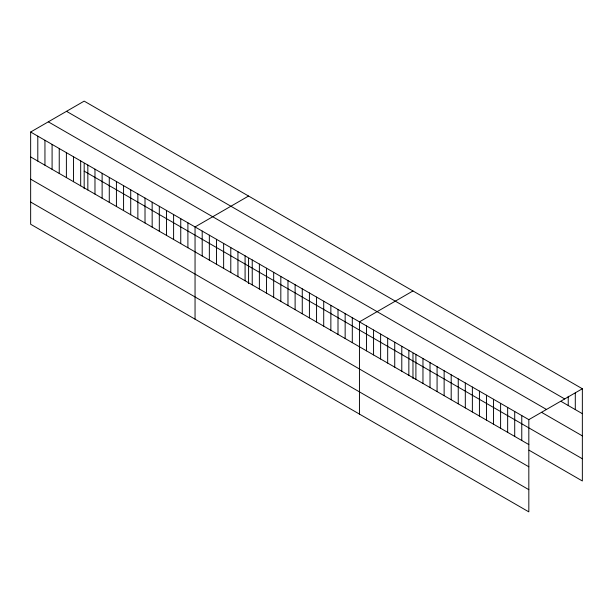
<?xml version="1.0" encoding="UTF-8"?>
<svg xmlns="http://www.w3.org/2000/svg" width="613" height="613" viewBox="0 0 613 613"><rect width="100%" height="100%" fill="white"/><g stroke="black" fill="none" stroke-linecap="round" stroke-linejoin="round"><path stroke-width="0.92" d="M30.65 132.025L528.827 419.644L528.827 511.87L30.65 224.251L30.65 132.025L84.173 101.13L582.35 388.749L582.35 480.975L529.027 450.187M248.571 196.037L195.049 226.94L195.049 319.166M412.97 290.953L359.448 321.856L359.448 414.081M528.827 419.644L582.35 388.749M66.51 111.321L564.688 398.94M561.179 401.446L582.35 413.675M48.312 121.834L546.49 409.453M541.57 412.342L582.35 435.881M84.173 171.142L582.35 458.762M30.65 156.951L528.827 444.571M30.65 179.165L528.827 466.784M30.65 202.045L528.827 489.664M575.293 392.979L575.293 409.599M568.236 396.289L568.236 405.522M521.77 415.576L521.77 440.502M514.713 411.499L514.713 436.425M507.656 407.423L507.656 432.349M500.599 403.346L500.599 428.272M493.542 399.278L493.542 424.204M486.484 395.201L486.484 420.127M479.427 391.125L479.427 416.051M472.37 387.048L472.37 411.974M465.313 382.979L465.313 407.906M458.248 378.903L458.248 403.829M451.191 374.827L451.191 399.753M444.134 370.75L444.134 395.676M437.077 366.674L437.077 391.607M430.02 362.605L430.02 387.531M422.962 358.528L422.962 383.454M415.905 354.452L415.905 379.378M412.97 353.349L412.97 378.558M408.848 350.375L408.848 375.309M401.791 346.307L401.791 371.233M394.734 342.23L394.734 367.156M387.677 338.154L387.677 363.08M380.619 334.077L380.619 359.003M373.562 330.009L373.562 354.935M366.505 325.932L366.505 350.858M352.299 317.733L352.299 342.659M345.15 313.603L345.15 338.529M338.001 309.473L338.001 334.407M330.859 305.351L330.859 330.277M323.71 301.221L323.71 326.147M316.561 297.098L316.561 322.024M309.412 292.968L309.412 317.894M302.263 288.846L302.263 313.772M295.114 284.716L295.114 309.642M287.972 280.593L287.972 305.519M280.823 276.463L280.823 301.389M273.674 272.333L273.674 297.259M266.525 268.21L266.525 293.137M259.376 264.08L259.376 289.007M252.234 259.958L252.234 284.884M248.571 258.433L248.571 283.643M245.085 255.828L245.085 280.754M237.936 251.705L237.936 276.632M230.787 247.575L230.787 272.501M223.638 243.445L223.638 268.379M216.489 239.323L216.489 264.249M209.347 235.193L209.347 260.119M202.198 231.07L202.198 255.996M187.9 222.818L187.9 247.744M180.751 218.688L180.751 243.614M173.602 214.565L173.602 239.491M166.46 210.435L166.46 235.361M159.311 206.305L159.311 231.239M152.162 202.183L152.162 227.109M145.013 198.053L145.013 222.979M137.864 193.93L137.864 218.856M130.722 189.8L130.722 214.726M123.573 185.678L123.573 210.604M116.424 181.548L116.424 206.474M109.275 177.425L109.275 202.351M102.126 173.295L102.126 198.221M94.977 169.165L94.977 194.091M87.835 165.043L87.835 189.969M84.173 163.518L84.173 188.727M80.686 160.912L80.686 185.839M73.537 156.79L73.537 181.716M66.388 152.66L66.388 177.586M59.239 148.538L59.239 173.464M52.09 144.407L52.09 169.334M44.948 140.277L44.948 165.211M37.799 136.155L37.799 161.081"/></g></svg>
